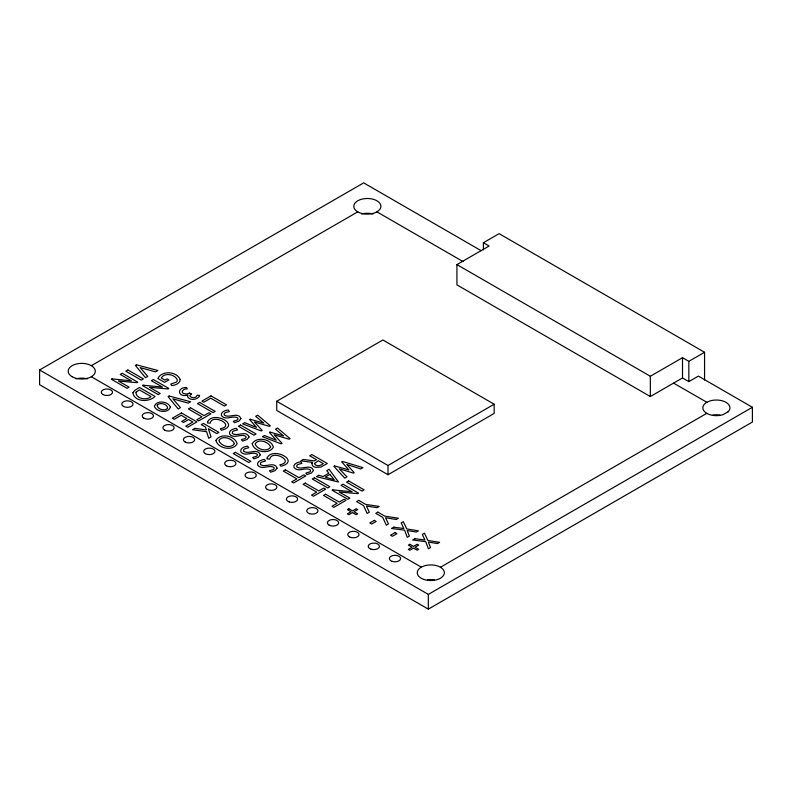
<?xml version="1.0" encoding="UTF-8"?>
<svg xmlns="http://www.w3.org/2000/svg" width="792" height="792" viewBox="0 0 792 792"><rect width="100%" height="100%" fill="white"/><g stroke="black" fill="none" stroke-linecap="round" stroke-linejoin="round"><path stroke-width="1.19" d="M191.238 394.07L189.813 395.574L190.05 396.287C191.852 398.366 196.584 398.128 197.188 395.158L199.564 395.446L199.554 396.099C197.178 399.851 190.04 400.891 187.536 396.772L187.882 395.04C177.755 398.02 176.21 387.298 186.585 387.486L187.199 389.011C183.051 388.04 179.339 393.575 185.536 393.921A3.97 2.287 0 0 0 187.971 393.743L189.446 393.119M483.377 249.886L483.377 242.728L489.1 246.025L456.925 264.597L456.925 284.873L650.331 396.535L682.506 377.962L688.842 381.625L698.386 376.111L752.4 407.286L752.4 422.037L428.323 609.137L39.6 384.714L39.6 369.963L363.677 182.863L481.18 250.708M91.328 365.676L357.766 211.85A13.543 7.821 0 0 0 380.427 208.345A13.543 7.821 0 0 0 363.835 198.762A13.543 7.821 0 0 0 357.766 211.85M483.377 242.728L499.099 233.65L704.563 352.272L704.563 380.041M276.735 401.267L382.902 339.976L494.168 404.217L494.168 413.434L388.011 474.725L276.735 410.484L276.735 401.267L388.011 465.508L494.168 404.217M456.925 264.597L650.331 376.259L682.506 357.687L688.842 361.35L704.563 352.272M440.461 567.25L706.771 413.345M39.6 369.963L428.323 594.396L752.4 407.286M376.923 211.85L463.191 261.657M673.576 383.12L706.87 402.287M189.615 393.02L191.327 394.01M91.328 376.735L421.304 567.151M688.842 361.35L688.842 381.625M682.506 357.687L682.506 377.962M650.331 376.259L650.331 396.535M428.323 594.396L428.323 609.137M388.011 465.508L388.011 474.725M427.413 579.902A13.543 7.821 0 0 1 434.422 579.942M76.022 378.863A13.543 7.821 0 0 1 87.476 378.863M361.617 213.979A13.543 7.821 0 0 1 373.072 213.979M712.958 415.028A13.543 7.821 0 0 1 719.968 415.048M215.978 440.342C217.691 448.599 232.947 451.539 237.135 443.758C235.165 435.63 220.354 432.709 215.978 440.342M252.232 443.708C253.935 451.965 269.191 454.915 273.379 447.133C271.418 438.996 256.598 436.075 252.232 443.708M314.533 463.468L314.523 463.894C316.444 467.132 320.998 465.597 323.304 463.627L318.275 460.716L314.533 463.468M311.899 463.34L312.424 465.557A7.088 4.089 0 0 0 315.879 467.409L320.889 467.072L327.324 463.498L311.84 454.558L309.721 455.776L316.473 459.677L314.127 460.914L303.346 459.459L300.92 460.855L312.543 462.38L311.899 463.34M170.389 407.029C168.448 413.691 156.707 412.216 154.371 406.395C156.351 399.812 168.112 401.148 170.389 407.029M180.21 379.625C179.913 383.625 175.141 385.377 171.666 385.585L170.795 384.07L176.161 382.229A6.386 3.683 0 0 0 177.24 379.744C174.854 374.21 164.29 372.27 161.281 378.012L164.914 380.101L167.053 378.863L168.854 379.903L164.597 382.358L157.846 378.467C161.944 370.151 176.913 371.3 180.21 379.625M132.878 392.703C134.303 402.128 149.114 402.455 155.014 396.445L139.531 387.506L134.729 390.426L132.878 392.703M207.603 421.888L207.415 422.918L210.197 423.185C212.177 413.008 236.194 425.542 220.305 428.809L221.404 430.264C241.619 425.146 213.157 410.147 207.603 421.888M267.161 457.875L266.973 458.915L269.755 459.172C271.745 449.005 295.753 461.528 279.863 464.805L280.962 466.25C301.178 461.132 272.725 446.134 267.161 457.875M240.907 418.641L238.897 421.126L234.491 422.7L233.274 421.285L237.046 420.116L237.857 419.473L237.897 418.107C233.066 414.701 225.799 421.067 221.463 415.661C220.216 412.018 225.413 410.325 228.185 409.939L229.363 411.503L225.294 412.682L224.344 413.424L224.185 414.988C228.809 418.81 238.244 411.355 240.907 418.641M249.044 437.026L247.035 439.501L242.629 441.085L241.411 439.659L245.193 438.491L245.995 437.847L246.035 436.491C241.214 433.085 233.937 439.441 229.601 434.036C228.363 430.402 233.561 428.71 236.333 428.314L237.501 429.888L233.432 431.056L232.482 431.798L232.323 433.373C236.957 437.184 246.381 429.729 249.044 437.026M260.291 454.826L258.281 457.301L253.876 458.885L252.658 457.469L256.43 456.301L257.242 455.657L257.281 454.291C252.46 450.886 245.183 457.251 240.847 451.836C239.6 448.203 244.797 446.51 247.569 446.114L248.747 447.688L244.679 448.866L243.728 449.608L243.57 451.173C248.203 454.994 257.628 447.539 260.291 454.826M277.101 468.131L275.091 470.606L270.686 472.19L269.468 470.765L273.24 469.597L274.052 468.953L274.091 467.597C269.27 464.181 261.994 470.547 257.657 465.142C256.42 461.498 261.608 459.805 264.389 459.419L265.558 460.984L261.489 462.162L260.538 462.904L260.38 464.468C265.013 468.29 274.438 460.835 277.101 468.131M313.464 470.488L311.454 472.972L307.048 474.547L305.831 473.131L309.603 471.963L310.415 471.319L310.454 469.953C305.633 466.547 298.356 472.913 294.02 467.498C292.773 463.865 297.97 462.172 300.742 461.776L301.92 463.35L297.851 464.528L296.901 465.27L296.743 466.834C301.376 470.656 310.801 463.201 313.464 470.488M234.392 443.579C231.145 449.302 220.631 446.045 218.899 440.51C222.186 434.867 232.353 438.392 234.392 443.579M270.636 446.945C267.389 452.678 256.875 449.41 255.143 443.886C258.43 438.233 268.607 441.758 270.636 446.945M157.202 405.157C157.212 409.306 164.865 411.573 167.597 408.276C167.686 404.098 159.915 401.851 157.202 405.157M135.996 392.218C135.67 398.752 146.748 400.891 150.995 396.564L139.422 389.882L135.996 392.218M728.086 411.791L723.106 414.642A13.543 7.821 0 0 1 703.039 409.157A13.543 7.821 0 0 1 718.819 400.148A13.543 7.821 0 0 1 728.086 411.791M112.019 378.893L111.385 379.259L127.086 388.327L129.096 387.169L118.384 380.982L136.887 382.665L137.729 382.18L122.245 373.24L120.236 374.398L131.343 380.813L112.019 378.893M136.452 364.795L135.382 365.409L145.48 377.705L147.757 376.398L140.184 367.597L155.578 371.874L157.925 370.517L136.452 364.795M127.898 369.973L125.789 371.191L141.273 380.14L143.392 378.913L127.898 369.973M143.124 385.189L142.491 385.555L158.182 394.614L160.192 393.456L149.49 387.268L167.983 388.961L168.835 388.466L153.341 379.526L151.331 380.685L162.449 387.1L143.124 385.189M169.161 396.03L168.092 396.643L178.19 408.949L180.457 407.632L172.894 398.831L188.288 403.118L190.634 401.762L169.161 396.03M181.447 412.949L172.31 418.226L174.21 419.324L181.229 415.265L186.813 418.493L181.695 421.443L183.496 422.483L188.615 419.532L192.911 422.017L185.774 426.136L187.684 427.235L196.931 421.888L181.447 412.949M190.486 407.732L188.367 408.949L201.95 416.79L196.802 419.77L198.703 420.869L210.9 413.83L208.999 412.731L204.069 415.572L190.486 407.732M199.673 402.425L197.555 403.643L213.048 412.592L215.157 411.365L199.673 402.425M210.999 395.881L201.891 401.148L203.791 402.237L210.791 398.198L224.374 406.048L226.492 404.821L210.999 395.881M194.872 428.353L192.535 429.7L206.603 431.709L208.682 438.263L211.038 436.907L208.365 428.719L216.79 433.58L218.909 432.363L203.415 423.423L201.297 424.641L205.494 427.066L206.365 429.947L194.872 428.353M250.193 419.245L249.658 419.552L256.44 427.373L244.649 422.69L242.639 423.849L261.271 430.977L262.221 430.432L254.321 421.938L269.32 426.334L270.28 425.779L257.687 415.166L255.677 416.325L263.825 423.106L250.193 419.245M240.58 425.047L238.461 426.264L253.955 435.204L256.063 433.986L240.58 425.047M269.993 432.105L269.468 432.412L276.24 440.233L264.459 435.55L262.449 436.709L281.081 443.837L282.031 443.292L274.131 434.798L289.12 439.194L290.08 438.639L277.487 428.026L275.487 429.185L283.635 435.966L269.993 432.105M235.382 452.341L233.264 453.559L248.757 462.498L250.866 461.281L235.382 452.341M285.397 469.824L283.279 471.042L296.861 478.893L291.713 481.863L293.614 482.962L305.811 475.923L303.91 474.824L298.98 477.665L285.397 469.824M334.541 465.914L333.877 466.3L344.748 478.14L346.955 476.873L339.322 468.815L353.47 473.111L354.212 472.685L346.807 464.468L360.726 468.923L362.924 467.656L342.342 461.409L341.679 461.795L348.906 469.943L334.541 465.914M305.207 483.09L303.098 484.308L316.681 492.149L311.533 495.129L313.434 496.228L325.631 489.189L323.72 488.09L318.8 490.931L305.207 483.09M314.394 477.784L312.286 479.002L327.769 487.951L329.888 486.724L314.394 477.784M318.74 475.279L316.394 476.635L338.491 482.001L329.086 469.31L326.72 470.676L328.838 473.22L323.077 476.546L318.74 475.279M329.838 474.438L325.235 477.091L334.254 479.764L329.838 474.438M332.769 489.862L332.135 490.228L347.837 499.287L349.846 498.128L339.134 491.941L357.637 493.634L358.479 493.139L342.995 484.199L340.986 485.357L352.093 491.773L332.769 489.862M325.641 494.218L323.532 495.436L337.115 503.276L331.967 506.256L333.868 507.355L346.055 500.316L344.154 499.217L339.233 502.059L325.641 494.218M348.648 480.932L346.53 482.16L362.023 491.099L364.132 489.872L348.648 480.932M358.736 500.376L356.618 501.603L363.558 505.603L367.142 513.414L369.32 512.157L366.409 506.019L377.032 507.702L379.21 506.444L365.666 504.385L358.736 500.376M348.866 508.761L347.381 509.622L351.024 511.731L347.341 513.859L348.827 514.721L352.519 512.582L356.143 514.681L357.637 513.82L354.004 511.731L357.687 509.603L356.202 508.741L352.519 510.87L348.866 508.761M377.893 512.137L375.784 513.364L382.714 517.364L386.298 525.175L388.476 523.918L385.575 517.78L396.198 519.463L398.376 518.206L384.833 516.146L377.893 512.137M374.349 520.374L369.824 522.977L371.666 524.047L376.19 521.433L374.349 520.374M393.772 527.175L391.535 528.462L404.573 530.165L407.266 537.263L409.385 536.045L407.177 530.551L416.344 532.026L418.433 530.828L406.781 528.937L403.306 521.671L401.178 522.898L403.841 528.541L393.772 527.175M395.06 532.6L390.535 535.214L392.387 536.283L396.911 533.669L395.06 532.6M414.899 538.689L412.662 539.986L425.71 541.678L428.393 548.787L430.521 547.559L428.304 542.074L437.471 543.54L439.57 542.352L427.908 540.461L424.443 533.184L422.304 534.422L424.967 540.055L414.899 538.689M409.88 544.272L408.385 545.134L412.038 547.242L408.345 549.371L409.84 550.232L413.523 548.104L417.156 550.192L418.641 549.341L415.018 547.242L418.701 545.114L417.206 544.262L413.523 546.381L409.88 544.272M289.189 501.93A5.643 3.257 0 0 0 297.653 499.108A5.643 3.257 0 0 0 289.189 496.287A5.643 3.257 0 0 0 289.189 501.93M267.26 489.426A5.643 3.257 0 0 0 276.705 487.971A5.643 3.257 0 0 0 269.795 483.971A5.643 3.257 0 0 0 267.26 489.426M309.543 513.681A5.643 3.257 0 0 0 318.008 510.86A5.643 3.257 0 0 0 309.543 508.038A5.643 3.257 0 0 0 309.543 513.681M329.046 525.096A5.643 3.257 0 0 0 338.491 523.641A5.643 3.257 0 0 0 331.571 519.641A5.643 3.257 0 0 0 329.046 525.096M349.401 536.847A5.643 3.257 0 0 0 358.845 535.392A5.643 3.257 0 0 0 351.925 531.392A5.643 3.257 0 0 0 349.401 536.847M371.002 549.163A5.643 3.257 0 0 0 379.467 546.341A5.643 3.257 0 0 0 371.002 543.52A5.643 3.257 0 0 0 371.002 549.163M392.149 561.379A5.643 3.257 0 0 0 400.623 558.558A5.643 3.257 0 0 0 392.149 555.736A5.643 3.257 0 0 0 392.149 561.379M423.928 579.467A13.543 7.821 0 0 0 444.342 572.804A13.543 7.821 0 0 0 424.136 565.924A13.543 7.821 0 0 0 423.928 579.467M72.171 376.735A13.543 7.821 0 0 0 94.832 373.23A13.543 7.821 0 0 0 78.24 363.647A13.543 7.821 0 0 0 72.171 376.735M164.528 430.115A5.643 3.257 0 0 0 173.973 428.66A5.643 3.257 0 0 0 167.062 424.67A5.643 3.257 0 0 0 164.528 430.115M102.91 394.545A5.643 3.257 0 0 0 112.355 393.079A5.643 3.257 0 0 0 105.445 389.09A5.643 3.257 0 0 0 102.91 394.545M123.423 406.385A5.643 3.257 0 0 0 132.868 404.92A5.643 3.257 0 0 0 125.958 400.93A5.643 3.257 0 0 0 123.423 406.385M143.857 418.186A5.643 3.257 0 0 0 153.302 416.721A5.643 3.257 0 0 0 146.391 412.731A5.643 3.257 0 0 0 143.857 418.186M185.051 441.966A5.643 3.257 0 0 0 194.485 440.5A5.643 3.257 0 0 0 187.575 436.511A5.643 3.257 0 0 0 185.051 441.966M205.326 453.668A5.643 3.257 0 0 0 214.761 452.202A5.643 3.257 0 0 0 207.85 448.213A5.643 3.257 0 0 0 205.326 453.668M226.314 465.785A5.643 3.257 0 0 0 235.759 464.33A5.643 3.257 0 0 0 228.848 460.33A5.643 3.257 0 0 0 226.314 465.785M246.668 477.536A5.643 3.257 0 0 0 256.113 476.081A5.643 3.257 0 0 0 249.203 472.091A5.643 3.257 0 0 0 246.668 477.536"/></g></svg>
